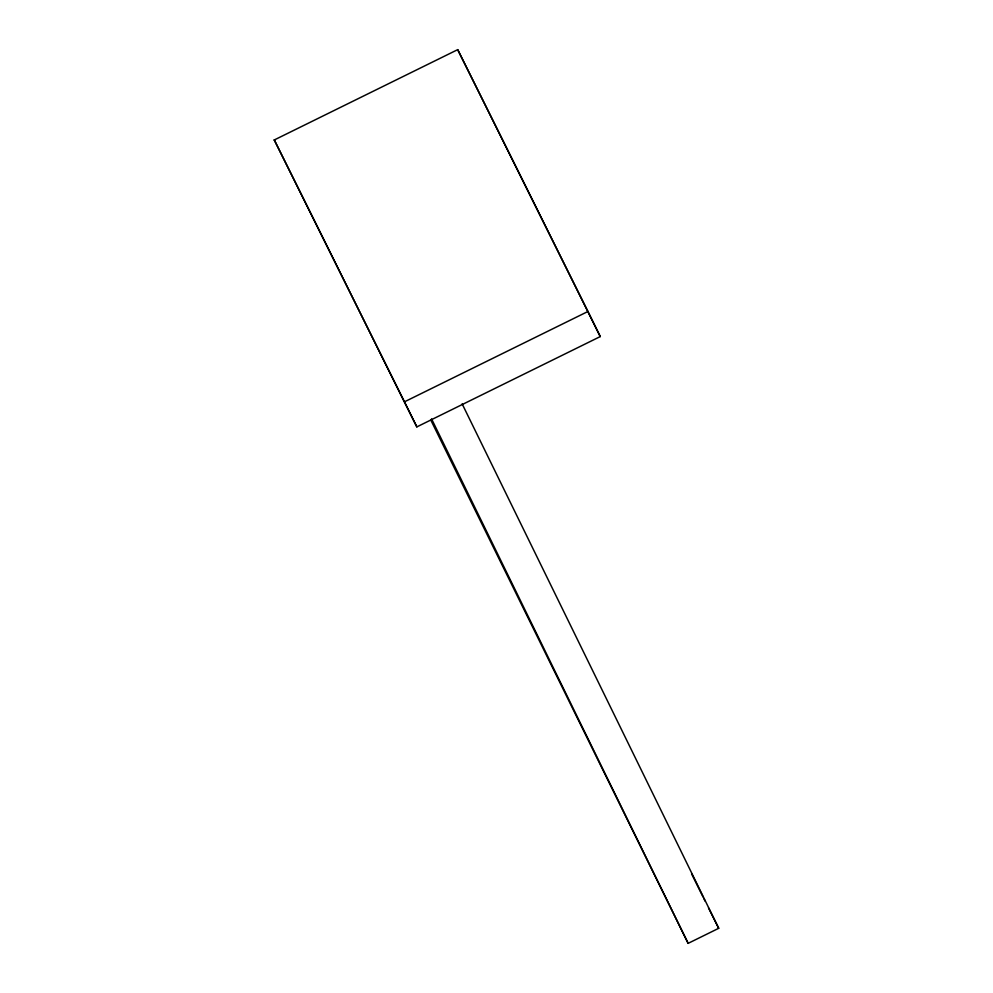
<?xml version="1.0" encoding="UTF-8"?>
<svg xmlns="http://www.w3.org/2000/svg" width="993" height="993" viewBox="0 0 993 993"><rect width="100%" height="100%" fill="white"/><g stroke="black" fill="none" stroke-linecap="round" stroke-linejoin="round"><path stroke-width="1.49" d="M274.279 139.963L457.699 49.65L587.955 311.479L600.256 336.577L416.837 426.891L274.279 139.963L416.837 426.891M404.536 401.793L587.955 311.479M430.664 419.778L688.149 943.35L718.721 928.294L462.13 403.841M703.764 898.442L705.129 901.16M708.518 907.95L718.721 928.294M600.256 336.577L457.699 49.65M691.562 873.84L703.094 897.076M431.558 418.897L688.149 943.35"/></g></svg>
